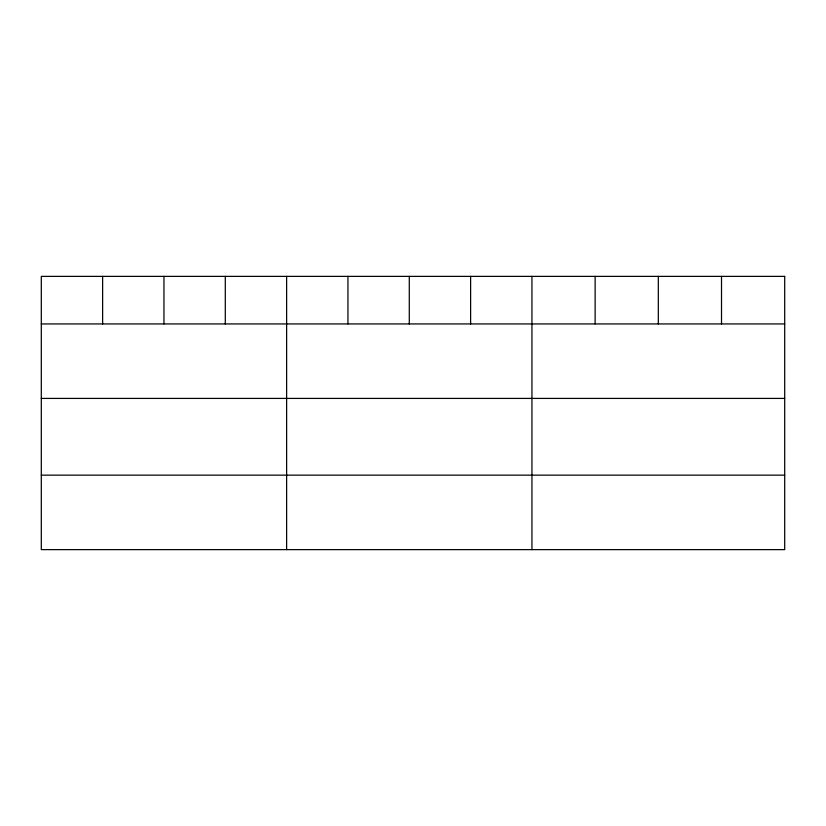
<?xml version="1.0" encoding="UTF-8"?>
<svg xmlns="http://www.w3.org/2000/svg" width="826" height="826" viewBox="0 0 826 826"><rect width="100%" height="100%" fill="white"/><g stroke="black" fill="none" stroke-linecap="round" stroke-linejoin="round"><path stroke-width="1.24" d="M41.3 323.937L784.7 323.937M41.3 398.411L784.7 398.411M41.3 475.146L784.7 475.146M721.511 276.38L721.511 323.937M658.322 276.38L658.322 323.937M595.133 276.38L595.133 323.937M531.944 276.38L531.944 549.62M470.613 276.38L470.613 323.937M409.283 276.38L409.283 323.937M347.952 276.38L347.952 323.937M286.622 276.38L286.622 549.62M225.291 276.38L225.291 323.937M163.961 276.38L163.961 323.937M102.63 276.38L102.63 323.937M784.7 276.38L41.3 276.38L41.3 549.62L784.7 549.62L784.7 276.38"/></g></svg>
